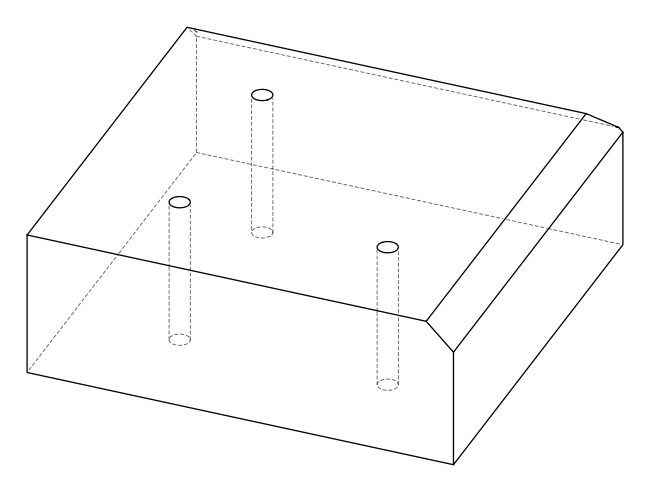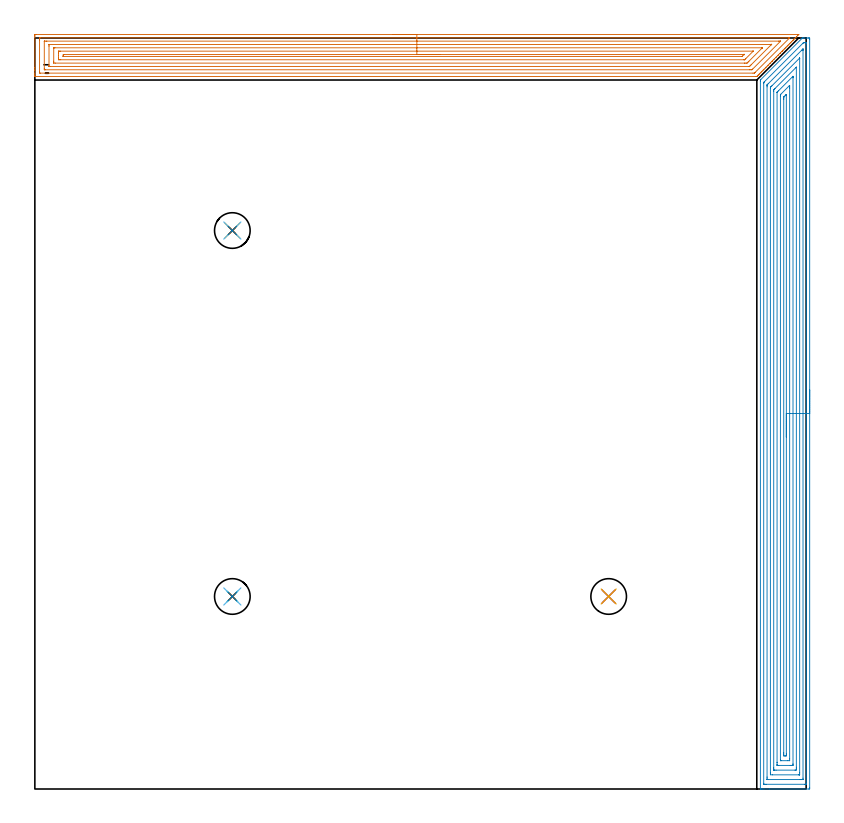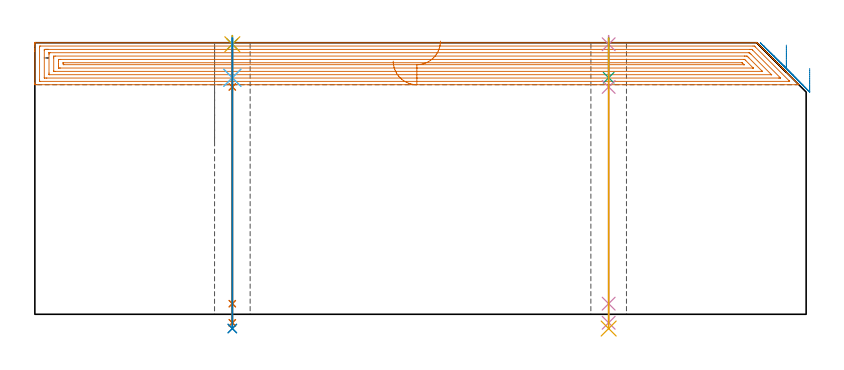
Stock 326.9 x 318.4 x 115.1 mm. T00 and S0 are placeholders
(PLAN: 14 operations, 10 tool changes, 41.5 min)
(1 AREA_MILL | FG_CHAMFER_SURFACE | UGT0205_001 | 17.88 min | 51667 mm3)
(2 AREA_MILL_1 | FG_CHAMFER_SURFACE_1 | UGT0205_001 | 20.17 min | 67269 mm3)
(3 SPOT_DRILL | STEP1HOLE | NXT0321_9005460120000 | 0.03 min | 3 mm3)
(4 SPOT_DRILL_1 | STEP1HOLE_1 | NXT0321_9005460120000 | 0.03 min | 2 mm3)
(5 SPOT_DRILL_2 | STEP1HOLE_2 | NXT0321_9005460120000 | 0.03 min | 2 mm3)
(6 DRILL_BLIND_HOLE_INTO_CENTER | STEP1HOLE | UGT0301_494 | 0.07 min | 988 mm3)
(7 GUN_DRILL_THROUGH_HOLE | STEP1HOLE | UGT0307_006 | 0.56 min | 6468 mm3)
(8 DRILL_TO_ENLARGE_THROUGH_HOLE | STEP1HOLE | UGT0301_281 | 0.49 min | 13117 mm3)
(9 DRILL_BLIND_HOLE_INTO_CENTER_1 | STEP1HOLE_1 | UGT0301_494 | 0.07 min | 987 mm3)
(10 GUN_DRILL_THROUGH_HOLE_1 | STEP1HOLE_1 | UGT0307_006 | 0.56 min | 6468 mm3)
(11 DRILL_TO_ENLARGE_THROUGH_HOLE_1 | STEP1HOLE_1 | UGT0301_281 | 0.49 min | 13124 mm3)
(12 DRILL_BLIND_HOLE_INTO_CENTER_2 | STEP1HOLE_2 | UGT0301_494 | 0.07 min | 987 mm3)
(13 GUN_DRILL_THROUGH_HOLE_2 | STEP1HOLE_2 | UGT0307_006 | 0.56 min | 6469 mm3)
(14 DRILL_TO_ENLARGE_THROUGH_HOLE_2 | STEP1HOLE_2 | UGT0301_281 | 0.49 min | 13127 mm3)
(TOOL UGT0205_001 | Chamfer Mill 20 x 3 x 45 deg. | D20 FL50 Z2)
(TOOL NXT0321_9005460120000 | NC Spot Drill, 142deg, 12mm, Carbide, Uncoated | D12 PA142 FL30 Z2)
(TOOL UGT0301_494 | Carbide Drill 9.9 mm | D9.9 PA118 FL87 Z2)
(TOOL UGT0307_006 | Gun Drill 9 mm | D9 PA130 FL24 Z1)
(TOOL UGT0301_281 | Twist Drill 15.1 mm | D15.1 PA118 FL120 Z2)
(OP 1 AREA_MILL)
G17 G21 G94 G90
T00 M6
G54
G17 G0 G90 X151.9 Y319.8 S1061 M3
G43 Z125.1 H0
Z107.3
G94 G1 X151.938 Z106.428 F250.
X152.052 Z105.564
X152.241 Z104.712
X152.503 Z103.88
X152.837 Z103.074
X153.24 Z102.3
X153.708 Z101.564
X154.24 Z100.872
X154.829 Z100.229
X155.472 Z99.64
X156.164 Z99.108
X156.9 Z98.64
X157.674 Z98.237
X158.48 Z97.903
X159.312 Z97.641
X160.163 Z97.452
X161.028 Z97.338
X161.9 Z97.3
X323.514
X323.775 Y319.795 Z97.304
X323.782 Y319.794 Z97.306
X323.775 Y319.775 Z97.325
X323.663 Y319.663 Z97.437
X323.306 Y319.304 Z97.792
X322.804 Y318.804 Z98.296
X322.421 Y318.419 Z98.677
X321.945 Y317.945 Z99.155
X321.536 Y317.535 Z99.562
X321.393 Y317.392 Z99.707
X321.099 Y317.1 Z100.
X320.652 Y316.65 Z100.446
X320.187 Y316.187 Z100.912
X319.767 Y315.766 Z101.331
X319.275 Y315.275 Z101.824
X318.882 Y314.881 Z102.216
X318.363 Y314.363 Z102.736
X317.997 Y313.996 Z103.101
X317.818 Y313.818 Z103.281
X317.65 Y313.65 Z103.45
X317.113 Y313.112 Z103.986
X316.925 Y312.925 Z104.175
X316.791 Y312.791 Z104.309
X316.67 Y312.669 Z104.428
X316.627 Y312.626 Z104.472
X315.932 Y311.932 Z105.168
X315.786 Y311.785 Z105.312
X315.734 Y311.733 Z105.365
X315.073 Y311.073 Z106.027
X314.902 Y310.9 Z106.197
X314.214 Y310.214 Z106.886
X314.017 Y310.015 Z107.081
X313.355 Y309.355 Z107.745
X313.132 Y309.131 Z107.965
X312.496 Y308.496 Z108.604
X312.457 Y308.457 Z108.642
X312.248 Y308.246 Z108.85
X311.637 Y307.637 Z109.463
X311.564 Y307.563 Z109.536
X311.363 Y307.362 Z109.735
X310.778 Y306.778 Z110.322
X310.67 Y306.67 Z110.429
X310.479 Y306.477 Z110.619
X309.919 Y305.919 Z111.181
X309.777 Y305.776 Z111.322
X309.594 Y305.592 Z111.504
X309.06 Y305.06 Z112.04
X308.709 Y304.708 Z112.389
X308.201 Y304.201 Z112.899
X307.825 Y303.823 Z113.273
X307.342 Y303.342 Z113.758
X307.096 Y303.095 Z114.003
X306.941 Y302.938 Z114.157
X306.786 Y302.785 Z114.313
X306.65 Y302.648 Z114.449
X306.498 Y302.496 Z114.599
X306.348 Y302.347 Z114.751
X306.203 Y302.202 Z114.896
X306.029 Y302.033 Z115.063
X305.995 Y302.004 Z115.09
X305.757 Y302. Z115.1
X0.174
X0.008 Y302.003 Z115.088
X0. Y302.021 Z115.07
Y302.385 Z114.714
Y302.693 Z114.406
Y303.381 Z113.714
Y304.609 Z112.488
Y305.15 Z111.945
Y305.764 Z111.331
Y319.034 Z98.064
X0.003 Y319.304 Z97.793
X0.009 Y319.792 Z97.306
X0.125 Y319.795 Z97.303
X0.62 Y319.8 Z97.3
X161.9
Y318.386 Z98.714
X319.605 Y318.385 Z98.715
X319.64
X319.913 Y318.374 Z98.726
X319.881 Y318.338 Z98.762
X319.788 Y318.239 Z98.861
X319.699 Y318.149 Z98.951
X319.605 Y318.055 Z99.045
X305.309 Y303.759 Z113.341
X305.116 Y303.572 Z113.528
X305.011 Y303.473 Z113.627
X304.948 Y303.421 Z113.679
X304.382 Y303.414 Z113.686
X2.373 Y303.415 Z113.685
X2.01 Y303.426 Z113.674
X2.006 Y303.539 Z113.561
X2.001 Y303.783 Z113.317
X2. Y317.535 Z99.565
X2.002 Y317.937 Z99.163
X2.01 Y318.341 Z98.759
X2.014 Y318.38 Z98.72
X2.032 Y318.382 Z98.718
X2.085 Y318.384 Z98.716
X2.193 Y318.385 Z98.715
X2.407 Y318.386 Z98.714
X161.9
Y316.972 Z100.128
X315.138 Y316.971 Z100.129
X315.708
X315.831 Y316.969 Z100.131
X316.031 Y316.965 Z100.135
X316.048 Y316.957 Z100.143
X316.042 Y316.947 Z100.153
X316.031 Y316.932 Z100.168
X304.25 Y305.15 Z111.95
X304.004 Y304.912 Z112.188
X303.935 Y304.846 Z112.254
X303.84 Y304.835 Z112.265
X303.522 Y304.832 Z112.268
X302.953 Y304.829 Z112.271
X4.519
X4.194 Y304.831 Z112.269
X4.087 Y304.833 Z112.267
X4.01 Y304.836 Z112.264
X4.006 Y304.958 Z112.142
X4.002 Y305.15 Z111.95
X4. Y305.342 Z111.758
X4.001 Y316.842 Z100.258
X4.005 Y316.907 Z100.193
X4.01 Y316.956 Z100.144
X4.018 Y316.965 Z100.135
X4.033 Y316.967 Z100.133
X4.194 Y316.969 Z100.131
X4.764 Y316.971 Z100.129
X5.088 Y316.972 Z100.128
X161.9
Y315.557 Z101.543
X311.774
X312.08 Y315.556 Z101.544
X312.184 Y315.553 Z101.547
X312.192 Y315.551 Z101.549
Y315.548 Z101.552
X312.176 Y315.527 Z101.573
X312.143 Y315.493 Z101.607
X312.061 Y315.41 Z101.69
X303.522 Y306.871 Z110.229
X303.098 Y306.454 Z110.646
X302.937 Y306.298 Z110.802
X302.88 Y306.25 Z110.85
X302.799 Y306.247 Z110.853
X302.629 Y306.245 Z110.855
X302.418 Y306.243 Z110.857
X6.665
X6.117 Y306.244 Z110.856
X6.062 Y306.245 Z110.855
X6.024 Y306.249 Z110.851
X6.01 Y306.252 Z110.848
X6.008 Y306.273 Z110.827
X6.004 Y306.482 Z110.618
X6. Y306.901 Z110.199
Y314.862 Z102.238
X6.004 Y315.314 Z101.786
X6.009 Y315.53 Z101.57
X6.01 Y315.551 Z101.549
X6.035 Y315.553 Z101.547
X6.094 Y315.555 Z101.545
X6.192 Y315.557 Z101.543
X161.9
Y314.143 Z102.957
X308.138
X308.237 Y314.141 Z102.959
X308.315 Y314.138 Z102.962
X308.325 Y314.136 Z102.964
X308.322 Y314.13 Z102.97
X308.297 Y314.1 Z103.
X308.197 Y313.996 Z103.104
X302.629 Y308.427 Z108.673
X302.315 Y308.115 Z108.985
X301.999 Y307.804 Z109.296
X301.865 Y307.675 Z109.425
X301.735 Y307.664 Z109.436
X300.989 Y307.658 Z109.442
X300.842 Y307.657 Z109.443
X8.662
X8.027 Y307.664 Z109.436
X8.01 Y307.711 Z109.389
X8.008 Y307.804 Z109.296
X8.001 Y308.459 Z108.641
Y313.996 Z103.104
X8.003 Y314.078 Z103.022
X8.006 Y314.118 Z102.982
X8.009 Y314.133 Z102.967
X8.069 Y314.136 Z102.964
X8.365 Y314.141 Z102.959
X8.514 Y314.143 Z102.957
X161.9
Y312.729 Z104.371
X304.151 Y312.728 Z104.372
X304.416 Y312.726 Z104.374
X304.452 Y312.724 Z104.376
X304.463 Y312.723 Z104.377
X304.455 Y312.708 Z104.392
X304.446 Y312.695 Z104.405
X301.325 Y309.573 Z107.527
X301.084 Y309.334 Z107.766
X300.842 Y309.098 Z108.002
X300.813 Y309.078 Z108.022
X300.792 Y309.075 Z108.025
X300.745 Y309.073 Z108.027
X300.648 Y309.072 Z108.028
X300.455 Y309.071 Z108.029
X10.956 Y309.072 Z108.028
X10.449 Y309.074 Z108.026
X10.055 Y309.078 Z108.022
X10.01 Y309.081 Z108.019
X10.004 Y309.129 Z107.971
X10.001 Y309.573 Z107.527
X10. Y310.018 Z107.082
Y310.902 Z106.198
Y311.787 Z105.313
X10.002 Y312.227 Z104.873
X10.008 Y312.664 Z104.436
X10.015 Y312.722 Z104.378
X10.069 Y312.724 Z104.376
X10.196 Y312.727 Z104.373
X10.449 Y312.728 Z104.372
X10.836 Y312.729 Z104.371
X161.9
Y311.315 Z105.785
X300.357 Y311.314 Z105.786
X300.547 Y311.313 Z105.787
X300.594 Y311.31 Z105.79
X300.6 Y311.308 Z105.792
Y311.305 Z105.795
X300.572 Y311.272 Z105.828
X299.948 Y310.645 Z106.455
X299.852 Y310.552 Z106.548
X299.798 Y310.504 Z106.596
X299.783 Y310.493 Z106.607
X299.762 Y310.49 Z106.61
X299.71 Y310.487 Z106.613
X299.499 Y310.486 Z106.614
X12.207
X12.034 Y310.492 Z106.608
X12.009 Y310.501 Z106.599
X12.005 Y310.522 Z106.578
X12.002 Y310.545 Z106.555
X12.001 Y310.571 Z106.529
Y310.69 Z106.41
X12.006 Y310.838 Z106.262
X12.026 Y311.308 Z105.792
X12.231 Y311.314 Z105.786
X12.264 Y311.315 Z105.785
X161.9
X162.772 Z105.823
X163.636 Z105.937
X164.488 Z106.126
X165.32 Z106.388
X166.126 Z106.722
X166.9 Z107.125
X167.636 Z107.594
X168.328 Z108.125
X168.971 Z108.714
X169.56 Z109.357
X170.091 Z110.05
X170.56 Z110.785
X170.963 Z111.559
X171.297 Z112.365
X171.559 Z113.197
X171.748 Z114.049
X171.862 Z114.914
X171.9 Z115.785
G0 Z125.1
M5
M2
(OP 2 AREA_MILL_1)
G17 G21 G94 G90
T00 M6
G54
G17 G0 G90 X328.4 Y169.15 S1061 M3
G43 Z125.1 H0
Z104.2
G94 G1 Y169.112 Z103.328 F250.
Y168.998 Z102.464
Y168.809 Z101.612
Y168.547 Z100.78
Y168.213 Z99.974
Y167.81 Z99.2
Y167.341 Z98.464
Y166.81 Z97.772
Y166.221 Z97.129
Y165.578 Z96.54
Y164.886 Z96.008
Y164.15 Z95.54
Y163.376 Z95.137
Y162.57 Z94.803
Y161.738 Z94.541
Y160.886 Z94.352
Y160.022 Z94.238
Y159.15 Z94.2
Y0.615
X328.398 Y0.341 Z94.201
X328.392 Y0.01 Z94.206
X328.057 Y0. Z94.54
X311.417 Z111.178
X309.014 Z113.581
X308.339 Z114.26
X307.969 Z114.63
X307.566 Z115.026
X307.55 Y0.002 Z115.041
X307.503 Y0.01 Z115.088
X307.5 Y0.169 Z115.1
X307.503 Y299.838 Z115.097
X307.498 Y300.456 Z115.092
X307.508 Y300.501 Z115.082
X307.593 Y300.596 Z115.002
X307.664 Y300.665 Z114.935
X325.163 Y318.163 Z97.436
X325.299 Y318.29 Z97.294
X325.434 Y318.299 Z97.159
X325.774 Y318.3 Z96.826
X327.223 Z95.373
X327.779 Z94.817
X328.116 Z94.481
X328.391 Y318.298 Z94.205
X328.4 Y317.821 Z94.2
Y159.15
X326.986 Z95.614
X326.985 Y2.302 Z95.615
X326.983 Y2.201 Z95.617
X326.979 Y2.011 Z95.621
X326.886 Y2.009 Z95.714
X326.392 Y2.001 Z96.208
X309.908 Y2. Z112.692
X309.416 Z113.184
X309.014 Y2.004 Z113.586
X308.958 Y2.006 Z113.642
X308.928 Y2.009 Z113.672
X308.921 Y2.102 Z113.679
X308.916 Y2.302 Z113.684
X308.915 Y2.402 Z113.685
X308.917 Y299.025 Z113.683
X308.924 Y299.443 Z113.676
X308.949 Y299.487 Z113.651
X309.014 Y299.559 Z113.586
X309.144 Y299.693 Z113.456
X309.271 Y299.822 Z113.329
X325.348 Y315.898 Z97.252
X325.672 Y316.218 Z96.928
X325.718 Y316.261 Z96.882
X325.746 Y316.285 Z96.854
X325.792 Y316.29 Z96.808
X325.992 Y316.294 Z96.608
X326.485 Y316.299 Z96.115
X326.886 Y316.296 Z95.714
X326.943 Y316.294 Z95.657
X326.972 Y316.291 Z95.628
X326.979 Y316.198 Z95.621
X326.984 Y315.998 Z95.616
X326.985 Y315.898 Z95.615
X326.986 Y159.15 Z95.614
X325.572 Z97.028
X325.571 Y4.608 Z97.029
X325.57 Y4.188 Z97.03
X325.567 Y4.07 Z97.033
X325.565 Y4.02 Z97.035
X325.474 Y4.01 Z97.126
X325.285 Y4.002 Z97.315
X325.098 Y4.001 Z97.502
X324.393 Y4. Z98.207
X310.614 Y4.001 Z111.986
X310.488 Y4.003 Z112.112
X310.388 Y4.007 Z112.212
X310.335 Y4.013 Z112.265
X310.333 Y4.031 Z112.267
X310.331 Y4.188 Z112.269
X310.329 Y4.661 Z112.271
Y5.081
X310.332 Y297.612 Z112.268
Y298.035
X310.335 Y298.27 Z112.265
X310.338 Y298.386 Z112.262
X310.345 Y298.434 Z112.255
X310.372 Y298.464 Z112.228
X310.802 Y298.903 Z111.798
X325.118 Y313.219 Z97.482
X325.297 Y313.394 Z97.303
X325.561 Y313.65 Z97.039
X325.566 Y313.646 Z97.034
X325.569 Y313.642 Z97.031
X325.571 Y313.219 Z97.029
X325.572 Y313.063 Z97.028
Y159.15
X324.157 Z98.443
Y6.867
X324.151 Y6.028 Z98.449
X324.147 Y6.009 Z98.453
X324.124 Y6.006 Z98.476
X324.071 Y6.002 Z98.529
X323.962 Y6. Z98.638
X323.745 Z98.855
X312.562 Y6.001 Z110.038
X311.75 Y6.029 Z110.85
X311.743 Y6.819 Z110.857
Y6.867
X311.746 Y297.091 Z110.854
X311.747 Y297.142 Z110.853
X311.753 Y297.352 Z110.847
X311.758 Y297.398 Z110.842
X311.792 Y297.437 Z110.808
X311.857 Y297.506 Z110.743
X312.04 Y297.691 Z110.56
X312.384 Y298.035 Z110.216
X324.1 Y309.751 Z98.5
X324.135 Y309.785 Z98.465
X324.144 Y309.791 Z98.456
X324.148 Z98.452
X324.151 Y309.776 Z98.449
X324.156 Y309.695 Z98.444
X324.157 Y309.646 Z98.443
Y309.552
Y159.15
X322.743 Z99.857
Y9.222
X322.742 Y8.654 Z99.858
X322.74 Y8.332 Z99.86
X322.736 Y8.013 Z99.864
X322.418 Y8.006 Z100.182
X322.177 Y8.001 Z100.423
X314.136 Y8. Z108.464
X313.482 Y8.002 Z109.118
X313.239 Y8.004 Z109.361
X313.178 Y8.01 Z109.422
X313.164 Y8.028 Z109.436
X313.162 Y8.081 Z109.438
X313.158 Y8.654 Z109.442
X313.157 Y8.979 Z109.443
X313.161 Y295.677 Z109.439
X313.165 Y296.249 Z109.435
X313.167 Y296.328 Z109.433
X313.172 Y296.362 Z109.428
X313.195 Y296.389 Z109.405
X313.266 Y296.465 Z109.334
X313.482 Y296.684 Z109.118
X313.711 Y296.913 Z108.889
X322.645 Y305.846 Z99.955
X322.679 Y305.878 Z99.921
X322.723 Y305.916 Z99.877
X322.735 Y305.924 Z99.865
X322.737 Y305.913 Z99.863
X322.741 Y305.877 Z99.86
X322.742 Y305.82 Z99.858
X322.743 Y305.749 Z99.857
Y159.15
X321.329 Z101.271
Y10.636
X321.327 Y10.44 Z101.273
X321.324 Y10.091 Z101.276
X321.322 Y10.014 Z101.278
X321.217 Y10.008 Z101.383
X321.069 Y10.002 Z101.531
X320.631 Y10. Z101.969
X320.177 Z102.423
X315.269 Z107.331
X314.814 Y10.002 Z107.786
X314.626 Y10.007 Z107.974
X314.589 Y10.01 Z108.011
X314.578 Y10.074 Z108.022
X314.574 Y10.242 Z108.026
X314.573 Y10.44 Z108.027
X314.571 Y11.138 Z108.029
Y11.333
X314.575 Y295.157 Z108.025
X314.577 Y295.256 Z108.023
X314.581 Y295.304 Z108.019
X314.584 Y295.325 Z108.016
X314.609 Y295.356 Z107.991
X314.937 Y295.688 Z107.663
X315.269 Y296.022 Z107.331
X321.228 Y301.98 Z101.372
X321.27 Y302.02 Z101.33
X321.306 Y302.051 Z101.294
X321.322 Y302.063 Z101.278
X321.323 Y302.037 Z101.277
X321.327 Y301.805 Z101.273
X321.329 Y301.608 Z101.271
Y301.446
Y159.15
X319.915 Z102.685
X319.914 Y12.942 Z102.686
X319.911 Y12.226 Z102.689
X319.908 Y12.055 Z102.692
X319.901 Y12.01 Z102.699
X319.85 Y12.006 Z102.75
X319.737 Y12.003 Z102.863
X319.07 Y12. Z103.53
X316.389 Z106.211
X316.163 Y12.001 Z106.437
X316.087 Y12.002 Z106.513
X316.027 Y12.006 Z106.573
X315.994 Y12.01 Z106.606
X315.991 Y12.05 Z106.609
X315.987 Y12.226 Z106.613
X315.986 Y12.403 Z106.614
X315.989 Y293.743 Z106.611
X315.992 Y294.103 Z106.608
X315.995 Y294.278 Z106.605
X316.16 Y294.463 Z106.44
X319.735 Y298.038 Z102.865
X319.908 Y298.194 Z102.692
X319.911 Y298.035 Z102.689
X319.914 Y297.859 Z102.686
X319.915 Y297.142 Z102.685
Y296.965
Y159.15
X318.5 Z104.1
Y14.906
X318.497 Y14.359 Z104.103
X318.493 Y14.013 Z104.107
X317.962 Y14. Z104.638
X317.95 Z104.65
X317.407 Y14.013 Z105.193
X317.402 Y14.561 Z105.198
X317.4 Y14.906 Z105.2
Y15.456
X317.403 Y292.33 Z105.197
X317.404 Y292.676 Z105.196
X317.409 Y293.217 Z105.191
X317.415 Y293.256 Z105.185
X317.436 Y293.282 Z105.164
X317.497 Y293.348 Z105.103
X317.716 Y293.57 Z104.884
X317.95 Y293.804 Z104.65
X318.28 Y294.133 Z104.32
X318.394 Y294.245 Z104.206
X318.474 Y294.319 Z104.126
X318.493 Y294.335 Z104.107
X318.496 Y294.301 Z104.104
X318.499 Y294.234 Z104.101
X318.5 Y294.13 Z104.1
Y293.912
Y159.15
Y158.278 Z104.138
Y157.413 Z104.251
Y156.562 Z104.44
Y155.73 Z104.703
Y154.924 Z105.036
Y154.15 Z105.439
Y153.414 Z105.908
Y152.722 Z106.439
Y152.079 Z107.028
Y151.49 Z107.672
Y150.958 Z108.364
Y150.49 Z109.1
Y150.087 Z109.873
Y149.753 Z110.679
Y149.491 Z111.511
Y149.302 Z112.363
Y149.188 Z113.228
Y149.15 Z114.1
G0 Z125.1
M5
M2
(OP 3 SPOT_DRILL)
G17 G21 G94 G90
T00 M6
G54
G17 G0 G90 X83.7 Y81.6 S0 M3
G43 Z125.1 H0
G94 G81 G98 Z114.45 F250. R118.1
G80
M5
M2
(OP 4 SPOT_DRILL_1)
G17 G21 G94 G90
T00 M6
G54
G17 G0 G90 X243.2 Y81.6 S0 M3
G43 Z125.1 H0
G94 G81 G98 Z114.45 F250. R118.1
G80
M5
M2
(OP 5 SPOT_DRILL_2)
G17 G21 G94 G90
T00 M6
G54
G17 G0 G90 X83.7 Y236.7 S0 M3
G43 Z125.1 H0
G94 G81 G98 Z114.45 F250. R118.1
G80
M5
M2
(OP 6 DRILL_BLIND_HOLE_INTO_CENTER)
G17 G21 G94 G90
T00 M6
G54
G17 G0 G90 X83.7 Y81.6 S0 M3
G43 Z125.1 H0
G94 G81 G98 Z100.25 F250. R117.1
G80
M5
M2
(OP 7 GUN_DRILL_THROUGH_HOLE)
G17 G21 G94 G90
T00 M6
G54
G17 G0 G90 X83.7 Y81.6 M8
G43 Z125.1 H0
Z112.58
S716 M3
G94 G1 Z96.355 F125. M26
G4 X.084
Z4.5 F250.
G4 X.084
Z-3.598 F125.
G4 X.084
M5
M9
G0 Z112.58
Z125.1
M2
(OP 8 DRILL_TO_ENLARGE_THROUGH_HOLE)
G17 G21 G94 G90
T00 M6
G54
G17 G0 G90 X83.7 Y81.6 S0 M3
G43 Z125.1 H0
G94 G73 G98 Z-6.036 F250. Q13.46 R117.1
G80
M5
M2
(OP 9 DRILL_BLIND_HOLE_INTO_CENTER_1)
G17 G21 G94 G90
T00 M6
G54
G17 G0 G90 X243.2 Y81.6 S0 M3
G43 Z125.1 H0
G94 G81 G98 Z100.25 F250. R117.1
G80
M5
M2
(OP 10 GUN_DRILL_THROUGH_HOLE_1)
G17 G21 G94 G90
T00 M6
G54
G17 G0 G90 X243.2 Y81.6 M8
G43 Z125.1 H0
Z112.58
S716 M3
G94 G1 Z96.355 F125. M26
G4 X.084
Z4.5 F250.
G4 X.084
Z-3.598 F125.
G4 X.084
M5
M9
G0 Z112.58
Z125.1
M2
(OP 11 DRILL_TO_ENLARGE_THROUGH_HOLE_1)
G17 G21 G94 G90
T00 M6
G54
G17 G0 G90 X243.2 Y81.6 S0 M3
G43 Z125.1 H0
G94 G73 G98 Z-6.036 F250. Q13.46 R117.1
G80
M5
M2
(OP 12 DRILL_BLIND_HOLE_INTO_CENTER_2)
G17 G21 G94 G90
T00 M6
G54
G17 G0 G90 X83.7 Y236.7 S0 M3
G43 Z125.1 H0
G94 G81 G98 Z100.25 F250. R117.1
G80
M5
M2
(OP 13 GUN_DRILL_THROUGH_HOLE_2)
G17 G21 G94 G90
T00 M6
G54
G17 G0 G90 X83.7 Y236.7 M8
G43 Z125.1 H0
Z112.58
S716 M3
G94 G1 Z96.355 F125. M26
G4 X.084
Z4.5 F250.
G4 X.084
Z-3.598 F125.
G4 X.084
M5
M9
G0 Z112.58
Z125.1
M2
(OP 14 DRILL_TO_ENLARGE_THROUGH_HOLE_2)
G17 G21 G94 G90
T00 M6
G54
G17 G0 G90 X83.7 Y236.7 S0 M3
G43 Z125.1 H0
G94 G73 G98 Z-6.036 F250. Q13.46 R117.1
G80
M5
M2
